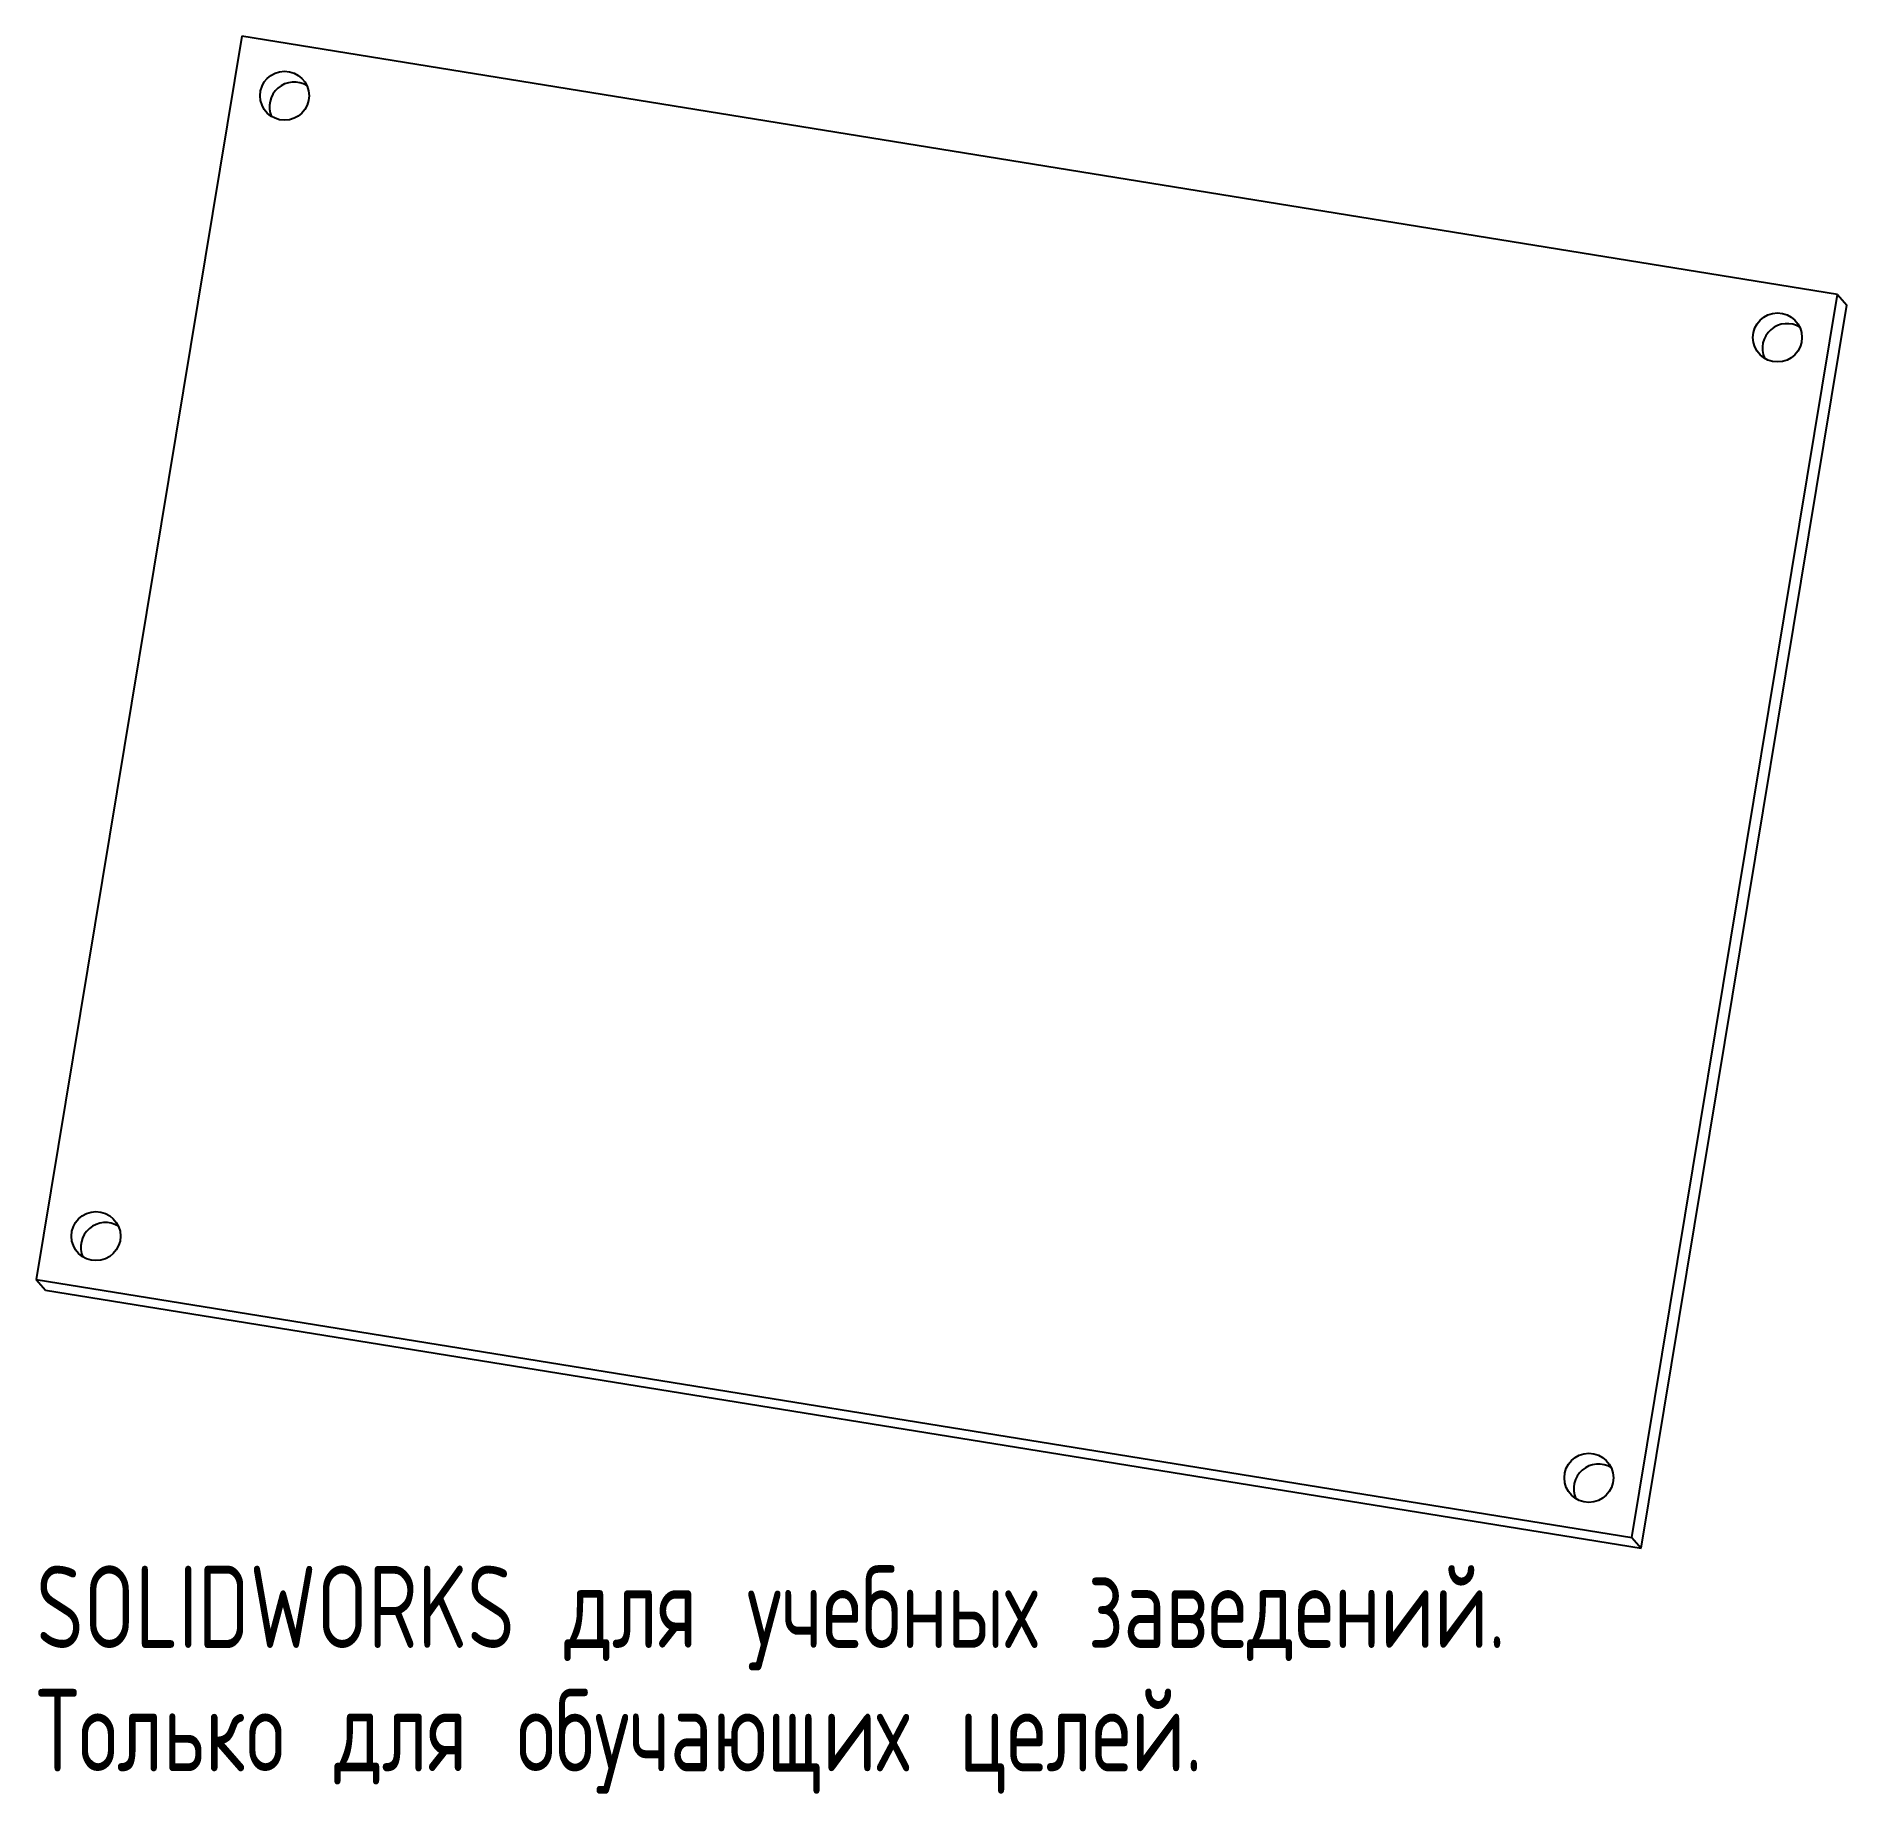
# Model space of a CAD drawing. Header units: millimetres. Extents: x -94 to 13, y -27 to 76.
import ezdxf

# ---------------------------------------------------------------- set-up
doc = ezdxf.new("R2010")
doc.units = ezdxf.units.MM
doc.styles.add('SLDTEXTSTYLE0', font='TXT', dxfattribs={"width": 0.7, "bigfont": 'bigfont'})

msp = doc.modelspace()

# ---------------------------------------------------------------- linework, layer by layer
at = {"color": 7, "linetype": 'Continuous', "lineweight": 25}
for p, q in [((-81.7, 75.93), (-93.78, 2.91)), ((12.03, 60.77), (-81.7, 75.93)), ((-0.05, -12.25), (12.03, 60.77)), ((12.03, 60.77), (12.58, 60.13)), ((0.5, -12.89), (12.58, 60.13)), ((-93.78, 2.91), (-0.05, -12.25)), ((-93.78, 2.91), (-93.23, 2.28)), ((-93.23, 2.28), (0.5, -12.89)), ((-0.05, -12.25), (0.5, -12.89))]:
    msp.add_line(p, q, dxfattribs=at)
for centre in [(-79.19, 72.44), (8.51, 58.24), (-90.27, 5.45), (-2.57, -8.75)]:
    msp.add_circle(centre, 1.44, dxfattribs=at)
for centre in [(-78.63, 71.79), (9.07, 57.6), (-89.71, 4.8), (-2.01, -9.39)]:
    msp.add_arc(centre, 1.45, 58.1993, 203.7687, dxfattribs=at)

# ---------------------------------------------------------------- texts
at = {"color": 7, "linetype": 'Continuous', "char_height": 4.8336, "attachment_point": 1, "style": 'SLDTEXTSTYLE0'}
for s, insert in [('SOLIDWORKS для учебных заведений.', (-93.78, -13.91)), ('Только для обучающих целей.', (-93.78, -21.16))]:
    msp.add_mtext(s, dxfattribs=dict(at, insert=insert))

doc.saveas('drawing.dxf')
